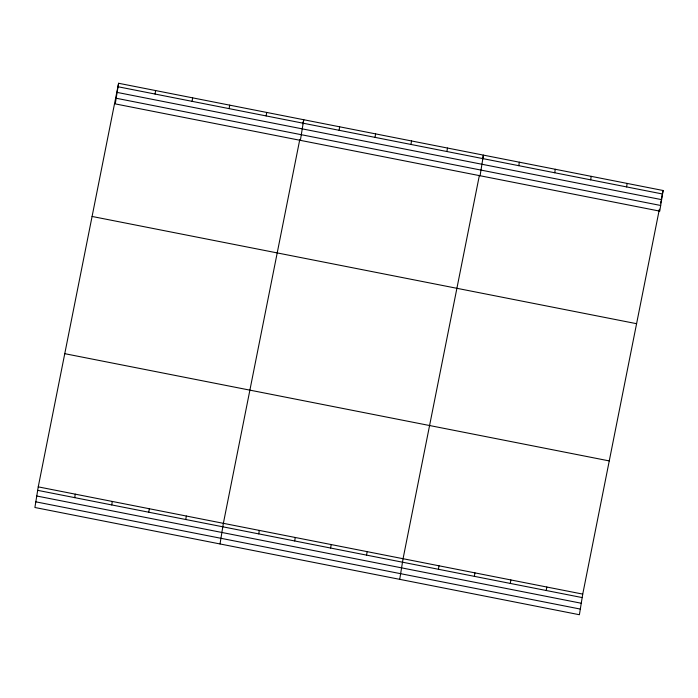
<?xml version="1.0" encoding="UTF-8"?>
<svg xmlns="http://www.w3.org/2000/svg" width="698" height="698" viewBox="0 0 698 698"><rect width="100%" height="100%" fill="white"/><g stroke="black" fill="none" stroke-linecap="round" stroke-linejoin="round"><path stroke-width="1.05" d="M118.599 83.271L115.257 103.897L659.758 211.136L663.1 190.502L118.599 83.271L38.242 486.864L34.9 507.498L579.401 614.729L582.743 594.103L659.374 209.234M74.703 497.639L75.271 494.158M155.061 94.047L155.619 90.557M111.732 504.933L112.291 501.452M192.081 101.332L192.648 97.851M148.753 512.227L149.32 508.737M229.11 108.626L229.677 105.145M185.781 519.513L186.349 516.031M266.139 115.92L266.706 112.439M220.027 543.951L223.369 523.326L299.791 139.495M300.384 140.359L303.726 119.733L302.897 123.895M258.749 533.883L259.307 530.401M339.097 130.29L339.664 126.809M294.687 540.959L295.245 537.477M375.035 137.366L375.603 133.885M330.616 548.043L331.184 544.553M410.974 144.442L411.541 140.961M366.555 555.119L367.122 551.638M446.912 151.527L447.479 148.037M399.718 579.34L403.06 558.714L479.273 175.931M480.076 175.748L483.417 155.113L482.588 159.275M438.431 569.271L438.998 565.79M518.788 165.679L519.347 162.198M474.37 576.347L474.937 572.866M554.727 172.755L555.285 169.274M510.308 583.432L510.866 579.942M590.665 179.831L591.223 176.35M546.246 590.508L546.804 587.027M626.595 186.907L627.162 183.426M660.613 202.987L661.032 200.911M661.442 198.825L663.1 190.502M118.032 86.753L662.533 193.992M117.116 92.406L661.617 199.645M116.173 98.243L660.674 205.474M92.084 216.459L636.585 323.689M64.757 353.677L609.258 460.916M38.242 486.864L582.743 594.103M37.675 490.345L582.184 597.584M36.758 496.008L581.268 603.246M35.816 501.836L580.317 609.075"/></g></svg>
